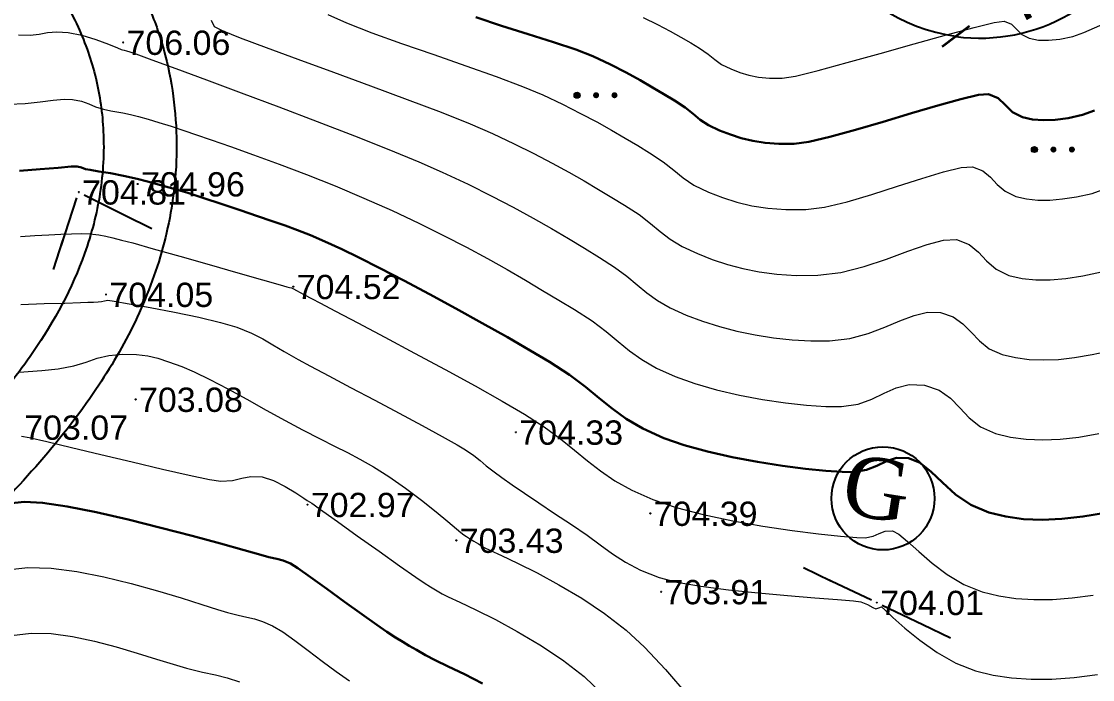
# Model space of a CAD drawing. Header units: feet. Extents: x 3381 to 682977, y 675186 to 4375217.
# Drawn here: x 682108.09 to 682152.16, y 4375037.12 to 4375064.2 of the extents above; entities that cross this region are included whole.
import ezdxf

# ---------------------------------------------------------------- set-up
doc = ezdxf.new("R2010")
doc.units = ezdxf.units.FT
doc.header["$MEASUREMENT"] = 0
doc.header["$PDMODE"] = 34
doc.header["$PDSIZE"] = 0.01
doc.linetypes.add('DUZ', pattern=[0])
doc.layers.get('0').update_dxf_attribs({"linetype": 'CONTINUOUS'})
doc.layers.get('Defpoints').update_dxf_attribs({"linetype": 'CONTINUOUS'})
for name, color, linetype in [('0_Point_Height', 2, 'CONTINUOUS'), ('0_Point_Point', 7, 'CONTINUOUS'), ('col bitkisi', 7, 'CONTINUOUS'), ('Layer8', 7, 'CONTINUOUS'), ('Lep-Stolb', 7, 'CONTINUOUS')]:
    doc.layers.add(name, color=color, linetype=linetype)
doc.layers.add('ANA HORIZONTAL', color=24, linetype='CONTINUOUS', lineweight=30)
doc.layers.add('HORIZANTAL', color=24, linetype='CONTINUOUS', lineweight=13)
doc.styles.get("Standard").update_dxf_attribs({"font": 'arial.ttf', "height": 2})
doc.styles.add('style5', font='ariall.ttf', dxfattribs={"height": 400})
doc.dimstyles.new('ISO-25', dxfattribs={"dimtxt": 2, "dimasz": 1, "dimexe": 1.25, "dimexo": 0.625, "dimtad": 1, "dimtxsty": 'Standard', "dimblk": 'OBLIQUE', "dimcen": 2.5, "dimadec": 0, "dimazin": 0, "dimtfac": 1, "dimtmove": 0, "dimatfit": 3, "dimldrblk": 'OBLIQUE', "dimfxl": 1, "dimarcsym": 0})

# ---------------------------------------------------------------- blocks, each defined once
blk = doc.blocks.new('_Oblique')
at = {"color": 0, "linetype": 'ByBlock', "lineweight": -2}
blk.add_line((-0.5, -0.5), (0.5, 0.5), dxfattribs=at)
blk = doc.blocks.new('*D101')
at = {"color": 0, "lineweight": -2, "transparency": 16777216}
blk.add_arc((682147.526, 4375070.833), 7.308, 157.6168, 262.2234, dxfattribs=at)
at = {"layer": 'Defpoints', "color": 0, "lineweight": 30, "transparency": 16777216}
for p in [(682149.113, 4375082.453), (682130.571, 4375077.816, 709.272), (682140.391, 4375069.253), (682162.007, 4375064.869, 709.019), (682136.57, 4374990.606)]:
    blk.add_point(p, dxfattribs=at)
at = {"color": 0, "lineweight": -2, "transparency": 16777216}
for p, rotation in [((682140.769, 4375073.616), 67.61681356779707), ((682146.537, 4375063.592), 352.2234362133664)]:
    blk.add_blockref('_Oblique', p, dxfattribs=dict(at, rotation=rotation))
at = {"color": 0, "lineweight": 20, "transparency": 16777216, "insert": (682142.619, 4375068.009), "char_height": 2, "attachment_point": 5, "rotation": 299.9201}
blk.add_mtext('105°', dxfattribs=at)
blk = doc.blocks.new('*D102')
at = {"color": 0, "lineweight": -2, "transparency": 16777216}
blk.add_arc((682147.526, 4375070.833), 7.32, 262.2234, 337.6168, dxfattribs=at)
at = {"layer": 'Defpoints', "color": 0, "lineweight": 30, "transparency": 16777216}
for p in [(682149.113, 4375082.453), (682130.571, 4375077.816, 709.272), (682162.007, 4375064.869, 709.019), (682149.71, 4375063.846), (682136.57, 4374990.606)]:
    blk.add_point(p, dxfattribs=at)
at = {"color": 0, "lineweight": -2, "transparency": 16777216}
for p, rotation in [((682154.295, 4375068.045), 67.61681356664577), ((682146.536, 4375063.58), 172.2234362133664)]:
    blk.add_blockref('_Oblique', p, dxfattribs=dict(at, rotation=rotation))
at = {"color": 0, "lineweight": 20, "transparency": 16777216, "insert": (682150.359, 4375065.912), "char_height": 2, "attachment_point": 5, "rotation": 29.9201}
blk.add_mtext('75°', dxfattribs=at)

msp = doc.modelspace()

# ---------------------------------------------------------------- hatches: boundary and pattern name
at = {"layer": 'col bitkisi', "ltscale": 1.5}
h = msp.add_hatch(color=256, dxfattribs=at)
edge = h.paths.add_edge_path()
edge.add_arc((682130.949, 4375061.163), 0.125, 0, 360)
h = msp.add_hatch(color=256, dxfattribs=at)
edge = h.paths.add_edge_path()
edge.add_arc((682131.732, 4375061.163), 0.125, 0, 360)
h = msp.add_hatch(color=256, dxfattribs=at)
edge = h.paths.add_edge_path()
edge.add_arc((682132.49, 4375061.163), 0.125, 0, 360)
h = msp.add_hatch(color=256, dxfattribs=at)
edge = h.paths.add_edge_path()
edge.add_arc((682149.767, 4375058.929), 0.125, 0, 360)
h = msp.add_hatch(color=256, dxfattribs=at)
edge = h.paths.add_edge_path()
edge.add_arc((682150.55, 4375058.929), 0.125, 0, 360)
h = msp.add_hatch(color=256, dxfattribs=at)
edge = h.paths.add_edge_path()
edge.add_arc((682151.308, 4375058.929), 0.125, 0, 360)

# ---------------------------------------------------------------- linework, layer by layer
at = {"color": 7, "linetype": 'DUZ', "lineweight": 25}
msp.add_circle((682143.535, 4375044.574, -716.5), 2.121, dxfattribs=at)
at = {"linetype": 'Continuous'}
for points, knots in [([(682145.543, 4375147.328, -716.5), (682147.364, 4375143.857, -716.5), (682153.67, 4375131.839, -716.5), (682163.567, 4375113.858, -716.5), (682177.562, 4375094.593, -716.5), (682188.333, 4375074.395, -716.5), (682199.296, 4375056.51, -716.5), (682208.424, 4375039.107, -716.5), (682221.839, 4375020.585, -716.5), (682238.438, 4375006.296, -716.5), (682249.973, 4374991.46, -716.5), (682257.903, 4374980.977, -716.5), (682269.221, 4374969.058, -716.5), (682277.471, 4374958.366, -716.5), (682281.914, 4374952.607, -716.5)], [0, 0, 0, 0, 11.75951, 40.72321, 61.46233, 83.054979, 109.290717, 124.392744, 141.962718, 177.533008, 189.558821, 198.276488, 216.955448, 238.768866, 238.768866, 238.768866, 238.768866]), ([(682150.3, 4375126.798, -716.5), (682146.36, 4375123.034, -716.5), (682145.832, 4375122.983, -716.5), (682144.243, 4375122.824, -716.5), (682143.18, 4375122.708, -716.5), (682140.228, 4375122.301, -716.5), (682138.351, 4375121.947, -716.5), (682135.573, 4375121.068, -716.5), (682134.622, 4375120.698, -716.5), (682133.131, 4375119.96, -716.5), (682132.571, 4375119.644, -716.5), (682131.411, 4375118.889, -716.5), (682130.823, 4375118.441, -716.5), (682129.707, 4375117.492, -716.5), (682129.178, 4375116.988, -716.5), (682127.936, 4375115.717, -716.5), (682127.246, 4375114.931, -716.5), (682126.135, 4375113.612, -716.5), (682125.701, 4375113.082, -716.5), (682124.844, 4375112.036, -716.5), (682124.42, 4375111.515, -716.5), (682123.153, 4375109.96, -716.5), (682122.321, 4375108.932, -716.5), (682119.841, 4375105.865, -716.5), (682118.214, 4375103.842, -716.5), (682115.305, 4375100.246, -716.5), (682114.029, 4375098.676, -716.5), (682111.993, 4375096.197, -716.5), (682111.251, 4375095.299, -716.5), (682109.819, 4375093.578, -716.5), (682109.13, 4375092.756, -716.5), (682107.901, 4375091.301, -716.5), (682107.367, 4375090.672, -716.5), (682105.998, 4375089.071, -716.5), (682105.125, 4375088.066, -716.5), (682103.693, 4375086.125, -716.5), (682103.106, 4375085.214, -716.5), (682102.341, 4375083.561, -716.5), (682102.092, 4375082.858, -716.5), (682101.858, 4375081.735, -716.5), (682101.804, 4375081.342, -716.5), (682101.756, 4375080.548, -716.5), (682101.761, 4375080.152, -716.5), (682101.881, 4375078.553, -716.5), (682102.196, 4375077.379, -716.5), (682102.908, 4375075.536, -716.5), (682103.245, 4375074.828, -716.5), (682103.971, 4375073.492, -716.5), (682104.362, 4375072.86, -716.5), (682105.649, 4375070.938, -716.5), (682106.597, 4375069.744, -716.5), (682108.061, 4375067.81, -716.5), (682108.612, 4375067.06, -716.5), (682109.613, 4375065.529, -716.5), (682110.06, 4375064.752, -716.5), (682110.73, 4375063.281, -716.5), (682110.972, 4375062.594, -716.5), (682111.317, 4375061.159, -716.5), (682111.422, 4375060.417, -716.5), (682111.5, 4375058.82, -716.5), (682111.453, 4375057.966, -716.5), (682111.189, 4375056.286, -716.5), (682110.973, 4375055.455, -716.5), (682110.177, 4375053.221, -716.5), (682109.446, 4375051.869, -716.5), (682107.973, 4375049.721, -716.5), (682107.319, 4375048.893, -716.5), (682105.928, 4375047.285, -716.5), (682105.189, 4375046.502, -716.5), (682103.688, 4375044.951, -716.5), (682102.926, 4375044.182, -716.5), (682101.604, 4375042.797, -716.5), (682101.039, 4375042.189, -716.5), (682099.944, 4375040.936, -716.5), (682099.416, 4375040.297, -716.5), (682097.876, 4375038.35, -716.5), (682096.911, 4375037.014, -716.5), (682095.212, 4375034.55, -716.5), (682094.464, 4375033.428, -716.5), (682092.995, 4375031.159, -716.5), (682092.276, 4375030.013, -716.5), (682090.175, 4375026.539, -716.5), (682088.849, 4375024.175, -716.5), (682086.453, 4375019.486, -716.5), (682085.374, 4375017.166, -716.5), (682083.71, 4375013.141, -716.5), (682083.074, 4375011.457, -716.5), (682081.915, 4375008.051, -716.5), (682081.393, 4375006.334, -716.5), (682080.38, 4375002.706, -716.5), (682079.897, 4375000.793, -716.5), (682079.114, 4374997.501, -716.5), (682078.799, 4374996.124, -716.5), (682078.185, 4374993.359, -716.5), (682077.89, 4374991.971, -716.5), (682077.466, 4374989.799, -716.5), (682077.32, 4374989.024, -716.5), (682077.082, 4374987.623, -716.5), (682076.986, 4374987.005, -716.5), (682076.746, 4374985.04, -716.5), (682076.67, 4374983.697, -716.5), (682076.673, 4374980.68, -716.5), (682076.794, 4374979.008, -716.5), (682077.234, 4374975.716, -716.5), (682077.551, 4374974.097, -716.5), (682078.191, 4374971.382, -716.5), (682078.484, 4374970.273, -716.5), (682079.049, 4374968.275, -716.5), (682079.315, 4374967.382, -716.5), (682079.808, 4374965.769, -716.5), (682080.034, 4374965.038, -716.5), (682080.53, 4374963.565, -716.5), (682080.799, 4374962.824, -716.5), (682081.255, 4374961.733, -716.5), (682081.411, 4374961.38, -716.5), (682081.914, 4374960.327, -716.5), (682082.275, 4374959.665, -716.5), (682082.956, 4374958.396, -716.5), (682083.276, 4374957.786, -716.5), (682083.675, 4374956.885, -716.5), (682083.796, 4374956.58, -716.5), (682083.983, 4374956.027, -716.5), (682084.053, 4374955.779, -716.5), (682084.176, 4374955.255, -716.5), (682084.228, 4374954.982, -716.5), (682084.362, 4374954.146, -716.5), (682084.425, 4374953.555, -716.5), (682082.24, 4374949.142, -716.5)], [0, 0, 0, 0, 1.504182, 1.504182, 4.512547, 4.512547, 9.897023, 9.897023, 12.795834, 12.795834, 14.604059, 14.604059, 16.662244, 16.662244, 18.72043, 18.72043, 21.69221, 21.69221, 23.690537, 23.690537, 25.688865, 25.688865, 29.68552, 29.68552, 37.678831, 37.678831, 43.858623, 43.858623, 47.338723, 47.338723, 50.479181, 50.479181, 52.843093, 52.843093, 56.452422, 56.452422, 59.343353, 59.343353, 61.301717, 61.301717, 62.310714, 62.310714, 63.319712, 63.319712, 66.426739, 66.426739, 68.50177, 68.50177, 70.576802, 70.576802, 75.092259, 75.092259, 77.984383, 77.984383, 80.876507, 80.876507, 83.368148, 83.368148, 85.859789, 85.859789, 88.693846, 88.693846, 91.527902, 91.527902, 96.504404, 96.504404, 99.813748, 99.813748, 103.123092, 103.123092, 106.359907, 106.359907, 108.778682, 108.778682, 111.197456, 111.197456, 116.035005, 116.035005, 120.025858, 120.025858, 124.016711, 124.016711, 131.998417, 131.998417, 139.538843, 139.538843, 144.840516, 144.840516, 150.142189, 150.142189, 155.992549, 155.992549, 160.212599, 160.212599, 164.43265, 164.43265, 166.77754, 166.77754, 168.584028, 168.584028, 172.423705, 172.423705, 177.221179, 177.221179, 182.018653, 182.018653, 185.384546, 185.384546, 188.140377, 188.140377, 190.397291, 190.397291, 192.654204, 192.654204, 193.73589, 193.73589, 195.899262, 195.899262, 198.062634, 198.062634, 199.190084, 199.190084, 200.13488, 200.13488, 201.079676, 201.079676, 202.923933, 202.923933, 202.923933, 202.923933]), ([(682154.203, 4375120.328, -716.5), (682146.641, 4375120.047, -716.5), (682146.112, 4375119.997, -716.5), (682144.534, 4375119.838, -716.5), (682143.497, 4375119.724, -716.5), (682140.696, 4375119.335, -716.5), (682138.988, 4375119.005, -716.5), (682136.571, 4375118.236, -716.5), (682135.763, 4375117.918, -716.5), (682134.514, 4375117.295, -716.5), (682134.045, 4375117.028, -716.5), (682132.896, 4375116.269, -716.5), (682132.226, 4375115.723, -716.5), (682130.915, 4375114.499, -716.5), (682130.278, 4375113.823, -716.5), (682129.014, 4375112.388, -716.5), (682128.388, 4375111.628, -716.5), (682126.241, 4375109.007, -716.5), (682124.762, 4375107.182, -716.5), (682121.835, 4375103.557, -716.5), (682120.385, 4375101.756, -716.5), (682115.998, 4375096.334, -716.5), (682113.022, 4375092.692, -716.5), (682109.303, 4375088.319, -716.5), (682108.818, 4375087.756, -716.5), (682107.877, 4375086.647, -716.5), (682107.421, 4375086.097, -716.5), (682106.433, 4375084.808, -716.5), (682105.936, 4375084.072, -716.5), (682105.249, 4375082.753, -716.5), (682105.022, 4375082.167, -716.5), (682104.834, 4375081.327, -716.5), (682104.795, 4375081.067, -716.5), (682104.759, 4375080.538, -716.5), (682104.761, 4375080.263, -716.5), (682104.845, 4375079.153, -716.5), (682105.075, 4375078.25, -716.5), (682105.627, 4375076.824, -716.5), (682105.872, 4375076.296, -716.5), (682106.409, 4375075.276, -716.5), (682106.703, 4375074.781, -716.5), (682107.787, 4375073.1, -716.5), (682108.679, 4375071.954, -716.5), (682110.197, 4375069.963, -716.5), (682110.81, 4375069.147, -716.5), (682111.98, 4375067.411, -716.5), (682112.535, 4375066.494, -716.5), (682113.282, 4375064.94, -716.5), (682113.528, 4375064.344, -716.5), (682113.938, 4375063.109, -716.5), (682114.1, 4375062.479, -716.5), (682114.457, 4375060.564, -716.5), (682114.526, 4375059.259, -716.5), (682114.355, 4375056.858, -716.5), (682114.154, 4375055.763, -716.5), (682113.553, 4375053.653, -716.5), (682113.151, 4375052.633, -716.5), (682112.197, 4375050.694, -716.5), (682111.646, 4375049.774, -716.5), (682110.265, 4375047.758, -716.5), (682109.402, 4375046.693, -716.5), (682107.617, 4375044.687, -716.5), (682106.696, 4375043.742, -716.5), (682105.03, 4375042.036, -716.5), (682104.281, 4375041.269, -716.5), (682103.104, 4375039.994, -716.5), (682102.659, 4375039.491, -716.5), (682101.787, 4375038.456, -716.5), (682101.361, 4375037.926, -716.5), (682100.107, 4375036.31, -716.5), (682099.302, 4375035.194, -716.5), (682097.775, 4375032.985, -716.5), (682097.049, 4375031.897, -716.5), (682095.627, 4375029.708, -716.5), (682094.933, 4375028.604, -716.5), (682092.903, 4375025.261, -716.5), (682091.623, 4375022.992, -716.5), (682089.246, 4375018.377, -716.5), (682088.15, 4375016.029, -716.5), (682086.496, 4375012.026, -716.5), (682085.879, 4375010.392, -716.5), (682084.756, 4375007.085, -716.5), (682084.248, 4375005.407, -716.5), (682083.25, 4375001.825, -716.5), (682082.771, 4374999.916, -716.5), (682081.999, 4374996.662, -716.5), (682081.693, 4374995.322, -716.5), (682081.102, 4374992.649, -716.5), (682080.818, 4374991.315, -716.5), (682080.403, 4374989.188, -716.5), (682080.254, 4374988.394, -716.5), (682080.021, 4374987.006, -716.5), (682079.932, 4374986.408, -716.5), (682079.795, 4374985.214, -716.5), (682079.745, 4374984.614, -716.5), (682079.651, 4374982.806, -716.5), (682079.66, 4374981.591, -716.5), (682079.849, 4374978.457, -716.5), (682080.129, 4374976.548, -716.5), (682080.919, 4374972.741, -716.5), (682081.426, 4374970.842, -716.5), (682082.172, 4374968.302, -716.5), (682082.366, 4374967.661, -716.5), (682082.759, 4374966.383, -716.5), (682082.957, 4374965.754, -716.5), (682083.352, 4374964.591, -716.5), (682083.546, 4374964.055, -716.5), (682083.898, 4374963.181, -716.5), (682084.046, 4374962.836, -716.5), (682084.328, 4374962.229, -716.5), (682084.459, 4374961.963, -716.5), (682084.739, 4374961.42, -716.5), (682084.886, 4374961.144, -716.5), (682085.337, 4374960.303, -716.5), (682085.652, 4374959.724, -716.5), (682086.177, 4374958.652, -716.5), (682086.394, 4374958.173, -716.5), (682086.714, 4374957.329, -716.5), (682086.831, 4374956.976, -716.5), (682087.028, 4374956.258, -716.5), (682087.107, 4374955.9, -716.5), (682087.301, 4374954.842, -716.5), (682087.378, 4374954.153, -716.5), (682087.456, 4374953.412, -716.5), (682087.464, 4374953.331, -716.5), (682089.199, 4374949.018, -716.5)], [0, 0, 0, 0, 1.519576, 1.519576, 4.558728, 4.558728, 9.930594, 9.930594, 12.837598, 12.837598, 14.698947, 14.698947, 17.596272, 17.596272, 20.493598, 20.493598, 23.430765, 23.430765, 30.540606, 30.540606, 37.650448, 37.650448, 51.870131, 51.870131, 53.943342, 53.943342, 56.016553, 56.016553, 58.839775, 58.839775, 61.186701, 61.186701, 62.257023, 62.257023, 63.327345, 63.327345, 66.426341, 66.426341, 68.26825, 68.26825, 70.110159, 70.110159, 74.62153, 74.62153, 77.595, 77.595, 80.568471, 80.568471, 82.304355, 82.304355, 84.04024, 84.04024, 87.512009, 87.512009, 90.504027, 90.504027, 93.496045, 93.496045, 96.488063, 96.488063, 100.372173, 100.372173, 104.256283, 104.256283, 107.517701, 107.517701, 109.618427, 109.618427, 111.719153, 111.719153, 115.920605, 115.920605, 119.858792, 119.858792, 123.796978, 123.796978, 131.673352, 131.673352, 139.553481, 139.553481, 144.894421, 144.894421, 150.235361, 150.235361, 156.190392, 156.190392, 160.321983, 160.321983, 164.453574, 164.453574, 166.899961, 166.899961, 168.797126, 168.797126, 170.694291, 170.694291, 174.488621, 174.488621, 180.488906, 180.488906, 186.48919, 186.48919, 188.508696, 188.508696, 190.528201, 190.528201, 192.322947, 192.322947, 193.52533, 193.52533, 194.478712, 194.478712, 195.432094, 195.432094, 197.338858, 197.338858, 198.784376, 198.784376, 199.759029, 199.759029, 200.733681, 200.733681, 202.682985, 202.682985, 202.923933, 202.923933, 202.923933, 202.923933])]:
    msp.add_open_spline(points, degree=3, knots=knots, dxfattribs=at)
at = {"layer": '0_Point_Point'}
for p in [(682112.278, 4375063.337, -10.441), (682110.449, 4375057.179, -11.692), (682112.874, 4375057.512, -11.54), (682119.278, 4375053.288, -11.984), (682111.572, 4375052.965, -12.447), (682112.791, 4375048.648, -13.419), (682128.434, 4375047.297, -12.173), (682119.859, 4375044.318, -13.529), (682133.966, 4375043.957, -12.112), (682125.986, 4375042.847, -13.065), (682134.407, 4375040.732, -12.587), (682143.284, 4375040.288, -12.493)]:
    msp.add_point(p, dxfattribs=at)
at = {"layer": 'ANA HORIZONTAL', "color": 32, "lineweight": 30}
for points, elevation in [([(682126.778, 4375064.377), (682127.845, 4375064.021), (682128.938, 4375063.678), (682129.98, 4375063.353), (682130.894, 4375063.049), (682131.6, 4375062.77), (682132.324, 4375062.423), (682132.967, 4375062.095), (682133.54, 4375061.783), (682134.056, 4375061.488), (682134.525, 4375061.209), (682134.961, 4375060.946), (682135.392, 4375060.657), (682135.72, 4375060.396), (682136.017, 4375060.156), (682136.357, 4375059.93), (682136.814, 4375059.712), (682137.258, 4375059.542), (682137.707, 4375059.397), (682138.176, 4375059.282), (682138.684, 4375059.201), (682139.245, 4375059.159), (682139.879, 4375059.16), (682140.486, 4375059.247), (682141.354, 4375059.452), (682142.401, 4375059.74), (682143.545, 4375060.074), (682144.704, 4375060.421), (682145.798, 4375060.743), (682146.745, 4375061.005), (682147.463, 4375061.173), (682147.871, 4375061.211), (682148.278, 4375061.04), (682148.567, 4375060.764), (682148.858, 4375060.473), (682149.272, 4375060.257), (682149.693, 4375060.167), (682150.137, 4375060.133), (682150.618, 4375060.153), (682151.149, 4375060.226), (682151.742, 4375060.35), (682152.236, 4375060.53)], -9), ([(682108.016, 4375058.059), (682108.862, 4375058.121), (682109.598, 4375058.181), (682110.134, 4375058.225), (682110.378, 4375058.237), (682110.554, 4375058.187), (682110.73, 4375058.124), (682110.922, 4375058.089), (682111.277, 4375058.031), (682111.749, 4375057.951), (682112.289, 4375057.849), (682112.852, 4375057.724), (682113.282, 4375057.614), (682113.773, 4375057.481), (682114.323, 4375057.323), (682114.931, 4375057.141), (682115.595, 4375056.933), (682116.313, 4375056.7), (682117.082, 4375056.44), (682117.804, 4375056.193), (682118.409, 4375055.987), (682118.942, 4375055.799), (682119.451, 4375055.61), (682119.979, 4375055.399), (682120.572, 4375055.144), (682121.276, 4375054.826), (682121.975, 4375054.49), (682122.836, 4375054.054), (682123.817, 4375053.541), (682124.875, 4375052.976), (682125.967, 4375052.382), (682127.05, 4375051.783), (682128.082, 4375051.203), (682129.019, 4375050.664), (682129.818, 4375050.192), (682130.636, 4375049.658), (682131.292, 4375049.164), (682131.855, 4375048.703), (682132.392, 4375048.267), (682132.971, 4375047.852), (682133.66, 4375047.45), (682134.526, 4375047.055), (682135.36, 4375046.764), (682136.312, 4375046.503), (682137.333, 4375046.275), (682138.378, 4375046.08), (682139.4, 4375045.92), (682140.351, 4375045.796), (682141.185, 4375045.709), (682141.856, 4375045.661), (682142.316, 4375045.653), (682142.853, 4375045.743), (682143.286, 4375045.921), (682143.677, 4375046.112), (682144.09, 4375046.241), (682144.588, 4375046.236), (682145.045, 4375046.045), (682145.5, 4375045.684), (682145.983, 4375045.225), (682146.522, 4375044.741), (682147.149, 4375044.305), (682147.891, 4375043.988), (682148.594, 4375043.823), (682149.321, 4375043.725), (682150.084, 4375043.695), (682150.893, 4375043.729), (682151.76, 4375043.827), (682152.696, 4375043.986)], -11.5), ([(682107.421, 4375044.345), (682108.222, 4375044.437), (682108.962, 4375044.396), (682109.97, 4375044.242), (682111.168, 4375044.002), (682112.477, 4375043.702), (682113.818, 4375043.37), (682115.113, 4375043.032), (682116.284, 4375042.716), (682117.252, 4375042.447), (682117.938, 4375042.254), (682118.264, 4375042.162), (682118.592, 4375042.087), (682118.852, 4375042.021), (682119.158, 4375041.896), (682119.457, 4375041.708), (682119.984, 4375041.339), (682120.656, 4375040.856), (682121.388, 4375040.324), (682122.099, 4375039.807), (682122.705, 4375039.372), (682123.123, 4375039.084), (682123.486, 4375038.851), (682123.778, 4375038.672), (682124.047, 4375038.514), (682124.344, 4375038.343), (682124.716, 4375038.125), (682125.108, 4375037.92), (682125.651, 4375037.66), (682126.315, 4375037.339), (682127.065, 4375036.953)], -14)]:
    msp.add_lwpolyline(points, dxfattribs=dict(at, elevation=elevation))
at = {"layer": 'col bitkisi', "lineweight": 13, "ltscale": 1.5}
for centre in [(682130.949, 4375061.163, -716.5), (682149.767, 4375058.929, -716.5)]:
    msp.add_circle(centre, 0.125, dxfattribs=at)
at = {"layer": 'HORIZANTAL', "color": 32, "linetype": 'Continuous', "lineweight": 13}
for points, elevation in [([(682115.889, 4375064.245), (682116.024, 4375063.997), (682116.349, 4375063.83), (682117.089, 4375063.531), (682118.157, 4375063.127), (682119.465, 4375062.644), (682120.926, 4375062.109), (682122.452, 4375061.549), (682123.957, 4375060.991), (682125.353, 4375060.461), (682126.554, 4375059.986), (682127.471, 4375059.592), (682128.362, 4375059.17), (682129.176, 4375058.763), (682129.922, 4375058.372), (682130.607, 4375057.997), (682131.24, 4375057.637), (682131.828, 4375057.291), (682132.38, 4375056.96), (682132.904, 4375056.644), (682133.5, 4375056.251), (682133.965, 4375055.891), (682134.37, 4375055.557), (682134.781, 4375055.243), (682135.268, 4375054.943), (682135.898, 4375054.649), (682136.515, 4375054.411), (682137.134, 4375054.203), (682137.771, 4375054.028), (682138.444, 4375053.891), (682139.171, 4375053.797), (682139.968, 4375053.751), (682140.854, 4375053.757), (682141.802, 4375053.873), (682142.757, 4375054.114), (682143.687, 4375054.424), (682144.562, 4375054.746), (682145.353, 4375055.024), (682146.028, 4375055.201), (682146.557, 4375055.221), (682147.081, 4375055.027), (682147.464, 4375054.712), (682147.801, 4375054.346), (682148.188, 4375054.002), (682148.72, 4375053.749), (682149.258, 4375053.628), (682149.82, 4375053.566), (682150.416, 4375053.563), (682151.059, 4375053.618), (682151.76, 4375053.728), (682152.529, 4375053.892)], -10), ([(682120.689, 4375064.481), (682121.463, 4375064.138), (682122.506, 4375063.736), (682123.732, 4375063.294), (682125.052, 4375062.833), (682126.379, 4375062.372), (682127.627, 4375061.929), (682128.708, 4375061.526), (682129.535, 4375061.181), (682130.354, 4375060.791), (682131.094, 4375060.418), (682131.763, 4375060.062), (682132.371, 4375059.722), (682132.929, 4375059.397), (682133.446, 4375059.089), (682133.933, 4375058.795), (682134.497, 4375058.417), (682134.925, 4375058.075), (682135.314, 4375057.761), (682135.759, 4375057.466), (682136.356, 4375057.18), (682136.938, 4375056.958), (682137.525, 4375056.769), (682138.139, 4375056.618), (682138.802, 4375056.512), (682139.537, 4375056.457), (682140.366, 4375056.459), (682141.132, 4375056.559), (682142.061, 4375056.782), (682143.083, 4375057.083), (682144.13, 4375057.418), (682145.136, 4375057.743), (682146.03, 4375058.014), (682146.746, 4375058.186), (682147.214, 4375058.216), (682147.645, 4375058.056), (682147.961, 4375057.796), (682148.239, 4375057.495), (682148.558, 4375057.211), (682148.996, 4375057.003), (682149.44, 4375056.903), (682149.902, 4375056.852), (682150.394, 4375056.85), (682150.924, 4375056.895), (682151.501, 4375056.986), (682152.136, 4375057.121), (682152.705, 4375057.326)], -9.5), ([(682133.665, 4375064.358), (682134.259, 4375064.072), (682134.774, 4375063.804), (682135.225, 4375063.552), (682135.625, 4375063.316), (682135.99, 4375063.097), (682136.349, 4375062.85), (682136.617, 4375062.632), (682136.891, 4375062.433), (682137.271, 4375062.243), (682137.64, 4375062.104), (682138.017, 4375061.991), (682138.42, 4375061.909), (682138.872, 4375061.864), (682139.391, 4375061.861), (682139.935, 4375061.954), (682140.864, 4375062.181), (682142.066, 4375062.504), (682143.423, 4375062.882), (682144.822, 4375063.275), (682146.147, 4375063.644), (682147.283, 4375063.949), (682148.115, 4375064.149), (682148.527, 4375064.206), (682148.824, 4375064.081), (682149.035, 4375063.88), (682149.247, 4375063.668), (682149.549, 4375063.511), (682149.934, 4375063.435), (682150.35, 4375063.423), (682150.815, 4375063.471), (682151.348, 4375063.578), (682151.8, 4375063.748), (682152.677, 4375064.128)], -8.5), ([(682107.974, 4375063.651), (682108.443, 4375063.639), (682108.821, 4375063.682), (682109.168, 4375063.74), (682109.544, 4375063.776), (682110.009, 4375063.749), (682110.573, 4375063.632), (682111.153, 4375063.453), (682111.669, 4375063.262), (682112.042, 4375063.11), (682112.192, 4375063.046), (682112.251, 4375063.035), (682112.31, 4375063.024), (682112.406, 4375062.996), (682112.545, 4375062.952), (682112.795, 4375062.862), (682113.454, 4375062.622), (682114.446, 4375062.259), (682115.697, 4375061.798), (682117.131, 4375061.265), (682118.675, 4375060.687), (682120.252, 4375060.087), (682121.789, 4375059.494), (682123.21, 4375058.931), (682124.441, 4375058.426), (682125.406, 4375058.003), (682126.467, 4375057.5), (682127.437, 4375057.016), (682128.325, 4375056.551), (682129.141, 4375056.104), (682129.894, 4375055.675), (682130.594, 4375055.264), (682131.252, 4375054.87), (682131.875, 4375054.493), (682132.495, 4375054.089), (682132.992, 4375053.715), (682133.418, 4375053.366), (682133.825, 4375053.036), (682134.263, 4375052.721), (682134.785, 4375052.417), (682135.441, 4375052.118), (682136.107, 4375051.869), (682136.805, 4375051.648), (682137.529, 4375051.456), (682138.274, 4375051.298), (682139.033, 4375051.175), (682139.801, 4375051.092), (682140.572, 4375051.051), (682141.341, 4375051.056), (682142.172, 4375051.155), (682142.923, 4375051.358), (682143.607, 4375051.615), (682144.234, 4375051.879), (682144.818, 4375052.101), (682145.369, 4375052.232), (682145.901, 4375052.226), (682146.428, 4375052.048), (682146.828, 4375051.762), (682147.164, 4375051.415), (682147.503, 4375051.056), (682147.907, 4375050.733), (682148.444, 4375050.495), (682148.984, 4375050.368), (682149.544, 4375050.294), (682150.132, 4375050.27), (682150.755, 4375050.296), (682151.422, 4375050.371), (682152.142, 4375050.494), (682152.923, 4375050.663)], -10.5), ([(682107.569, 4375060.8), (682108.242, 4375060.828), (682108.856, 4375060.888), (682109.397, 4375060.954), (682109.848, 4375060.998), (682110.194, 4375060.993), (682110.566, 4375060.915), (682110.86, 4375060.807), (682111.137, 4375060.69), (682111.461, 4375060.585), (682111.773, 4375060.516), (682112.02, 4375060.478), (682112.268, 4375060.44), (682112.581, 4375060.374), (682112.908, 4375060.289), (682113.297, 4375060.18), (682113.746, 4375060.045), (682114.253, 4375059.884), (682114.814, 4375059.696), (682115.251, 4375059.547), (682115.889, 4375059.329), (682116.696, 4375059.048), (682117.642, 4375058.711), (682118.694, 4375058.324), (682119.821, 4375057.895), (682120.992, 4375057.429), (682122.176, 4375056.933), (682123.341, 4375056.414), (682124.441, 4375055.895), (682125.456, 4375055.392), (682126.394, 4375054.907), (682127.263, 4375054.439), (682128.071, 4375053.987), (682128.825, 4375053.552), (682129.534, 4375053.133), (682130.205, 4375052.73), (682130.847, 4375052.343), (682131.565, 4375051.874), (682132.142, 4375051.44), (682132.637, 4375051.034), (682133.108, 4375050.652), (682133.617, 4375050.287), (682134.222, 4375049.934), (682134.983, 4375049.586), (682135.79, 4375049.299), (682136.684, 4375049.045), (682137.627, 4375048.827), (682138.584, 4375048.647), (682139.519, 4375048.507), (682140.396, 4375048.41), (682141.178, 4375048.358), (682141.828, 4375048.354), (682142.515, 4375048.456), (682143.081, 4375048.661), (682143.583, 4375048.906), (682144.074, 4375049.125), (682144.609, 4375049.255), (682145.244, 4375049.231), (682145.849, 4375049.027), (682146.308, 4375048.697), (682146.695, 4375048.299), (682147.085, 4375047.886), (682147.551, 4375047.515), (682148.167, 4375047.242), (682148.789, 4375047.095), (682149.433, 4375047.009), (682150.108, 4375046.982), (682150.824, 4375047.013), (682151.591, 4375047.099), (682152.419, 4375047.24)], -11), ([(682108.056, 4375055.354), (682108.646, 4375055.388), (682109.21, 4375055.415), (682109.707, 4375055.444), (682110.147, 4375055.466), (682110.543, 4375055.474), (682110.907, 4375055.46), (682111.277, 4375055.419), (682111.564, 4375055.366), (682111.849, 4375055.296), (682112.213, 4375055.206), (682112.668, 4375055.084), (682113.511, 4375054.848), (682114.603, 4375054.538), (682115.809, 4375054.194), (682116.99, 4375053.856), (682118.009, 4375053.564), (682118.728, 4375053.357), (682119.011, 4375053.276), (682119.124, 4375053.253), (682119.205, 4375053.236), (682119.284, 4375053.195), (682119.411, 4375053.126), (682119.704, 4375052.969), (682120.053, 4375052.78), (682120.363, 4375052.617), (682121.015, 4375052.275), (682121.934, 4375051.792), (682123.043, 4375051.206), (682124.267, 4375050.554), (682125.529, 4375049.874), (682126.755, 4375049.203), (682127.867, 4375048.58), (682128.79, 4375048.041), (682129.603, 4375047.515), (682130.271, 4375047.023), (682130.844, 4375046.561), (682131.373, 4375046.124), (682131.909, 4375045.706), (682132.503, 4375045.304), (682133.206, 4375044.911), (682134.068, 4375044.524), (682135.025, 4375044.198), (682136.144, 4375043.908), (682137.357, 4375043.654), (682138.597, 4375043.438), (682139.795, 4375043.26), (682140.883, 4375043.122), (682141.792, 4375043.024), (682142.455, 4375042.966), (682142.803, 4375042.951), (682143.127, 4375043.016), (682143.382, 4375043.133), (682143.63, 4375043.232), (682143.931, 4375043.241), (682144.187, 4375043.104), (682144.548, 4375042.799), (682145.007, 4375042.384), (682145.553, 4375041.913), (682146.176, 4375041.444), (682146.866, 4375041.032), (682147.615, 4375040.734), (682148.299, 4375040.569), (682149.003, 4375040.461), (682149.736, 4375040.411), (682150.504, 4375040.417), (682151.317, 4375040.478), (682152.182, 4375040.592)], -12), ([(682108.064, 4375052.558), (682109.02, 4375052.587), (682109.875, 4375052.613), (682110.513, 4375052.633), (682110.822, 4375052.643), (682111.059, 4375052.652), (682111.253, 4375052.66), (682111.383, 4375052.671), (682111.511, 4375052.704), (682111.638, 4375052.729), (682111.898, 4375052.69), (682112.523, 4375052.584), (682113.392, 4375052.426), (682114.389, 4375052.234), (682115.392, 4375052.025), (682116.284, 4375051.814), (682116.945, 4375051.619), (682117.554, 4375051.375), (682118.023, 4375051.14), (682118.439, 4375050.894), (682118.893, 4375050.618), (682119.472, 4375050.292), (682119.985, 4375050.02), (682120.73, 4375049.624), (682121.634, 4375049.144), (682122.626, 4375048.616), (682123.633, 4375048.079), (682124.583, 4375047.568), (682125.403, 4375047.123), (682126.021, 4375046.78), (682126.366, 4375046.578), (682126.706, 4375046.339), (682126.958, 4375046.133), (682127.206, 4375045.921), (682127.536, 4375045.665), (682127.857, 4375045.435), (682128.278, 4375045.137), (682128.788, 4375044.785), (682129.372, 4375044.388), (682130.019, 4375043.958), (682130.717, 4375043.505), (682131.363, 4375043.065), (682131.906, 4375042.662), (682132.411, 4375042.292), (682132.94, 4375041.949), (682133.557, 4375041.627), (682134.326, 4375041.322), (682135.057, 4375041.134), (682136.038, 4375040.965), (682137.182, 4375040.816), (682138.402, 4375040.687), (682139.613, 4375040.577), (682140.727, 4375040.485), (682141.658, 4375040.412), (682142.319, 4375040.358), (682142.623, 4375040.321), (682142.897, 4375040.207), (682143.116, 4375040.084), (682143.247, 4375040.024), (682143.365, 4375040.067), (682143.48, 4375040.106), (682143.617, 4375039.986), (682143.945, 4375039.676), (682144.433, 4375039.24), (682145.048, 4375038.739), (682145.759, 4375038.237), (682146.533, 4375037.796), (682147.338, 4375037.48), (682148.065, 4375037.306), (682148.828, 4375037.192), (682149.634, 4375037.137), (682150.488, 4375037.142), (682151.396, 4375037.205), (682152.364, 4375037.328)], -12.5), ([(682107.998, 4375049.772), (682108.928, 4375049.833), (682109.607, 4375049.9), (682110.239, 4375050.026), (682110.75, 4375050.183), (682111.21, 4375050.338), (682111.692, 4375050.457), (682112.265, 4375050.509), (682112.83, 4375050.495), (682113.286, 4375050.441), (682113.7, 4375050.342), (682114.143, 4375050.197), (682114.685, 4375050.002), (682115.2, 4375049.786), (682115.843, 4375049.47), (682116.576, 4375049.084), (682117.361, 4375048.654), (682118.162, 4375048.21), (682118.941, 4375047.779), (682119.66, 4375047.389), (682120.374, 4375047.019), (682120.971, 4375046.723), (682121.502, 4375046.46), (682122.018, 4375046.192), (682122.568, 4375045.878), (682123.204, 4375045.48), (682123.895, 4375045.002), (682124.554, 4375044.503), (682125.146, 4375044.028), (682125.635, 4375043.619), (682125.986, 4375043.319), (682126.164, 4375043.171), (682126.293, 4375043.079), (682126.397, 4375043.008), (682126.53, 4375042.922), (682126.7, 4375042.816), (682126.893, 4375042.7), (682127.131, 4375042.559), (682127.366, 4375042.445), (682127.838, 4375042.227), (682128.499, 4375041.912), (682129.302, 4375041.509), (682130.199, 4375041.024), (682131.142, 4375040.464), (682132.083, 4375039.838), (682132.976, 4375039.153), (682133.725, 4375038.452), (682134.584, 4375037.532), (682135.511, 4375036.46)], -13), ([(682108.086, 4375047.139), (682108.403, 4375047.079), (682109.128, 4375046.913), (682110.15, 4375046.671), (682111.358, 4375046.382), (682112.641, 4375046.076), (682113.887, 4375045.783), (682114.986, 4375045.533), (682115.826, 4375045.355), (682116.297, 4375045.279), (682116.777, 4375045.308), (682117.159, 4375045.404), (682117.534, 4375045.482), (682117.995, 4375045.459), (682118.456, 4375045.308), (682118.939, 4375045.066), (682119.376, 4375044.802), (682119.702, 4375044.586), (682119.848, 4375044.486), (682119.946, 4375044.435), (682120.042, 4375044.381), (682120.137, 4375044.309), (682120.242, 4375044.226), (682120.491, 4375044.047), (682121.09, 4375043.62), (682121.906, 4375043.039), (682122.804, 4375042.4), (682123.651, 4375041.799), (682124.312, 4375041.333), (682124.654, 4375041.096), (682124.915, 4375040.93), (682125.127, 4375040.806), (682125.395, 4375040.65), (682125.648, 4375040.525), (682126.129, 4375040.302), (682126.791, 4375039.987), (682127.591, 4375039.585), (682128.481, 4375039.104), (682129.417, 4375038.549), (682130.353, 4375037.926), (682131.243, 4375037.242), (682132.013, 4375036.512)], -13.5), ([(682107.363, 4375041.624), (682108.358, 4375041.735), (682109.313, 4375041.708), (682110.372, 4375041.571), (682111.486, 4375041.351), (682112.606, 4375041.077), (682113.683, 4375040.777), (682114.666, 4375040.478), (682115.509, 4375040.21), (682116.16, 4375039.999), (682116.572, 4375039.875), (682117.007, 4375039.77), (682117.359, 4375039.694), (682117.676, 4375039.616), (682118.011, 4375039.504), (682118.414, 4375039.326), (682118.839, 4375039.079), (682119.339, 4375038.731), (682119.89, 4375038.32), (682120.466, 4375037.882), (682121.042, 4375037.453), (682121.592, 4375037.071)], -14.5), ([(682107.687, 4375038.938), (682108.493, 4375039.033), (682109.31, 4375039.01), (682110.188, 4375038.89), (682111.093, 4375038.701), (682111.993, 4375038.466), (682112.854, 4375038.212), (682113.644, 4375037.963), (682114.33, 4375037.747), (682114.879, 4375037.587), (682115.539, 4375037.428), (682116.071, 4375037.313), (682116.552, 4375037.195), (682117.06, 4375037.025)], -15)]:
    msp.add_lwpolyline(points, dxfattribs=dict(at, elevation=elevation))
at = {"layer": 'Lep-Stolb', "color": 1}
for p, q in [((682109.721, 4375054.949, -20.512), (682110.371, 4375056.941, -20.512)), ((682110.672, 4375057.067, -20.512), (682112.323, 4375056.239, -20.512)), ((682112.323, 4375056.239, -20.512), (682113.452, 4375055.673, -20.512)), ((682109.411, 4375053.998, -20.512), (682109.799, 4375055.187, -20.512)), ((682140.264, 4375041.727, -20.512), (682141.393, 4375041.189, -20.512)), ((682141.167, 4375041.296, -20.512), (682143.058, 4375040.395, -20.512)), ((682143.509, 4375040.18, -20.512), (682145.176, 4375039.386, -20.512)), ((682145.176, 4375039.386, -20.512), (682146.317, 4375038.842, -20.512))]:
    msp.add_line(p, q, dxfattribs=at)

# ---------------------------------------------------------------- texts
at = {"layer": '0_Point_Height', "color": 0}
for s, p in [('706.06', (682112.414, 4375062.822, -10.441)), ('704.81', (682110.585, 4375056.664, -11.692)), ('704.96', (682113.01, 4375056.997, -11.54)), ('704.52', (682119.414, 4375052.773, -11.984)), ('704.05', (682111.708, 4375052.45, -12.447)), ('703.08', (682112.927, 4375048.133, -13.419)), ('703.07', (682108.204, 4375046.986, -13.433)), ('704.33', (682128.57, 4375046.782, -12.173)), ('702.97', (682119.995, 4375043.803, -13.529)), ('704.39', (682134.102, 4375043.442, -12.112)), ('703.43', (682126.122, 4375042.332, -13.065)), ('703.91', (682134.543, 4375040.217, -12.587)), ('704.01', (682143.42, 4375039.773, -12.493))]:
    msp.add_text(s, height=1, dxfattribs=at).set_placement(p)
at = {"layer": 'Layer8', "color": 0, "lineweight": 18, "insert": (682141.734, 4375043.93, -384.765), "char_height": 2.5, "width": 81.30669, "attachment_point": 7, "rotation": 351.0579, "style": 'style5'}
msp.add_mtext('{\\fTimes New Roman|b0|i0|c238|p18;G}', dxfattribs=at)

# ---------------------------------------------------------------- dimensions: what is measured, and where the dimension line sits
at = {"color": 222, "lineweight": 20}
for base, line1, line2, picture, middle in [((682140.391, 4375069.253, -716.5), ((682149.113, 4375082.453, -716.5), (682136.57, 4374990.606, -716.5)), ((682130.571, 4375077.816, -7.228), (682162.007, 4375064.869, -7.481)), '*D101', (682142.619, 4375068.009, -716.5)), ((682149.71, 4375063.846, -716.5), ((682130.571, 4375077.816, -7.228), (682162.007, 4375064.869, -7.481)), ((682149.113, 4375082.453, -716.5), (682136.57, 4374990.606, -716.5)), '*D102', (682150.359, 4375065.912, -716.5))]:
    dim = msp.add_angular_dim_2l(base=base, line1=line1, line2=line2, dimstyle='ISO-25', dxfattribs=at)
    dim.commit()
    dim.dimension.update_dxf_attribs({"geometry": picture, "text_midpoint": middle})

doc.saveas('drawing.dxf')
